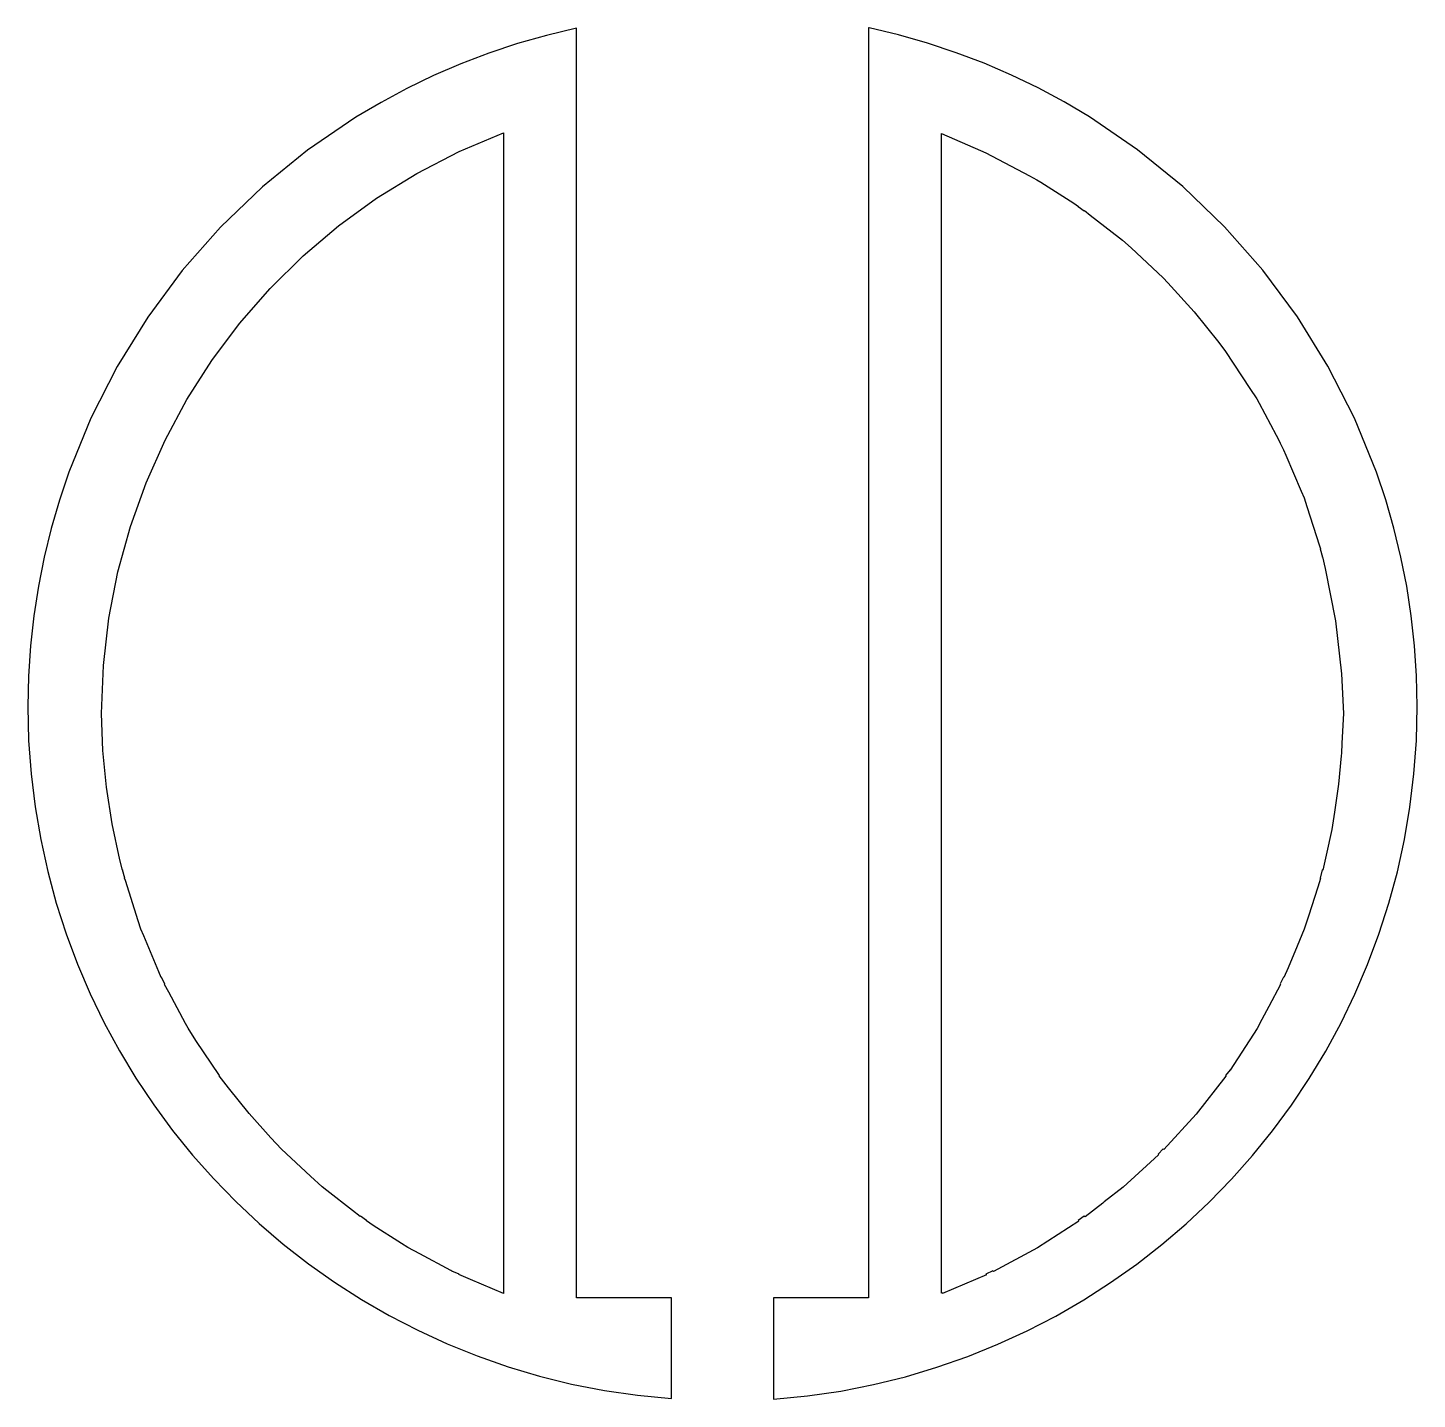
# Model space of a CAD drawing. Extents: x -0.01 to 9.51, y -0.01 to 9.38.
import ezdxf

# ---------------------------------------------------------------- set-up
doc = ezdxf.new("R2010")
doc.units = 0
doc.layers.add('Layer_1', color=7, linetype='CONTINUOUS')

msp = doc.modelspace()

# ---------------------------------------------------------------- linework, layer by layer
at = {"layer": 'Layer_1', "color": 7}
for points in [[(3.750028, 9.379203), (3.545692, 9.330531), (3.346263, 9.273756), (3.150857, 9.208878), (2.959585, 9.136007), (2.772668, 9.05542), (2.590271, 8.967335), (2.412614, 8.871975), (2.239698, 8.769504), (1.909355, 8.544223), (1.600398, 8.293144), (1.314373, 8.017922), (1.052546, 7.720321), (0.81635, 7.401994), (0.607109, 7.064706), (0.4262, 6.710054), (0.275056, 6.339858), (0.21106, 6.149302), (0.154947, 5.955605), (0.107046, 5.758822), (0.067359, 5.559171), (0.03616, 5.35693), (0.01356, 5.152209), (-0.00022, 4.945338), (-0.005016, 4.736427), (0.000827, 4.504421), (0.017584, 4.27517), (0.045145, 4.048897), (0.083178, 3.82593), (0.131465, 3.606491), (0.189728, 3.390911), (0.257748, 3.179355), (0.335249, 2.972153), (0.42201, 2.769581), (0.517812, 2.571915), (0.622322, 2.379376), (0.735376, 2.192238), (0.856644, 2.010778), (0.985959, 1.835326), (1.123046, 1.666048), (1.267575, 1.503274), (1.419434, 1.347225), (1.578295, 1.198232), (1.74388, 1.056514), (1.916024, 0.922348), (2.094453, 0.79601), (2.278889, 0.677719), (2.469059, 0.567862), (2.664795, 0.466548), (2.865823, 0.374165), (3.071813, 0.290986), (3.282652, 0.217179), (3.497957, 0.153072), (3.717616, 0.098943), (3.941244, 0.055011), (4.168676, 0.021608), (4.400021, -0.001103), (4.400021, 0.688688), (3.750028, 0.688688), (3.750028, 9.379203), (3.750028, 9.379203)], [(5.750002, 9.382345), (5.750002, 0.688688), (5.100009, 0.688688), (5.100009, -0.005016), (5.331465, 0.017694), (5.559061, 0.051153), (5.782799, 0.095084), (6.002569, 0.149269), (6.218039, 0.21343), (6.428934, 0.287348), (6.635033, 0.370637), (6.836172, 0.463131), (7.031963, 0.5645), (7.222243, 0.674467), (7.406735, 0.792868), (7.585163, 0.919317), (7.757363, 1.053593), (7.923003, 1.195476), (8.081918, 1.344634), (8.233778, 1.500794), (8.378362, 1.663733), (8.515394, 1.833121), (8.644709, 2.008794), (8.765977, 2.190364), (8.878976, 2.377667), (8.983431, 2.570372), (9.079177, 2.768203), (9.165828, 2.97094), (9.243274, 3.178307), (9.311184, 3.389974), (9.369392, 3.605775), (9.417513, 3.825324), (9.455381, 4.048456), (9.482777, 4.274895), (9.499424, 4.504255), (9.505046, 4.736427), (9.500361, 4.945448), (9.486691, 5.152485), (9.464256, 5.357261), (9.433167, 5.559668), (9.39359, 5.759428), (9.345745, 5.956322), (9.289741, 6.150184), (9.2258, 6.340795), (9.074768, 6.711266), (8.893914, 7.066194), (8.684727, 7.403758), (8.448532, 7.722305), (8.186649, 8.020127), (7.900569, 8.295569), (7.591557, 8.546868), (7.261049, 8.772315), (7.088077, 8.874897), (6.91031, 8.970312), (6.727858, 9.058451), (6.540831, 9.139094), (6.349504, 9.21202), (6.153988, 9.276953), (5.954448, 9.333783), (5.755018, 9.381243), (5.755018, 9.382345), (5.750002, 9.382345), (5.750002, 9.382345)], [(3.25002, 8.663285), (3.25002, 0.717462), (3.025841, 0.815192), (2.945749, 0.849037), (2.947073, 0.85036), (2.898124, 0.872133), (2.897739, 0.871747), (2.891234, 0.875219), (2.677749, 0.989266), (2.596169, 1.032812), (2.553064, 1.060538), (2.359808, 1.185002), (2.312293, 1.215595), (2.314222, 1.217524), (2.272991, 1.246959), (2.270897, 1.244865), (2.216933, 1.286867), (2.041646, 1.423403), (2.009951, 1.448098), (1.929419, 1.52174), (1.732249, 1.706232), (1.731588, 1.70557), (1.659654, 1.784008), (1.510165, 1.951467), (1.36977, 2.126588), (1.305498, 2.20883), (1.30638, 2.209712), (1.145921, 2.451475), (1.092784, 2.533716), (1.075201, 2.566458), (0.960437, 2.78033), (0.931333, 2.834625), (0.933207, 2.836499), (0.910167, 2.884179), (0.908513, 2.882525), (0.892418, 2.920779), (0.78912, 3.166015), (0.769497, 3.212703), (0.751086, 3.269809), (0.662671, 3.54448), (0.657434, 3.560795), (0.658261, 3.561622), (0.643819, 3.617846), (0.642607, 3.616634), (0.626015, 3.687355), (0.572161, 3.934519), (0.533135, 4.184275), (0.508992, 4.43585), (0.499897, 4.688692), (0.51274, 5.017823), (0.550444, 5.341441), (0.612235, 5.6585), (0.697342, 5.967787), (0.80494, 6.268255), (0.934255, 6.55869), (1.084571, 6.837936), (1.254952, 7.104944), (1.44479, 7.358558), (1.65315, 7.597676), (1.879368, 7.821028), (2.12262, 8.027624), (2.382077, 8.216305), (2.656968, 8.385858), (2.946576, 8.535238), (3.25002, 8.663285), (3.25002, 8.663285)], [(6.25001, 8.658104), (6.515309, 8.542018), (6.552351, 8.526363), (6.551745, 8.525757), (6.852047, 8.369267), (6.902263, 8.342478), (6.928941, 8.325335), (7.153893, 8.180751), (7.186083, 8.160081), (7.18476, 8.158758), (7.226047, 8.129323), (7.227535, 8.130811), (7.266175, 8.10077), (7.466597, 7.944886), (7.488756, 7.927633), (7.546302, 7.875102), (7.766899, 7.67016), (7.767174, 7.670436), (7.797987, 7.636867), (7.978676, 7.437878), (8.146466, 7.22781), (8.193595, 7.167562), (8.192933, 7.166901), (8.360117, 6.914334), (8.406529, 6.842621), (8.422239, 6.813407), (8.540364, 6.593527), (8.568035, 6.542043), (8.566216, 6.540224), (8.589367, 6.492599), (8.59091, 6.494143), (8.60629, 6.457597), (8.710414, 6.210763), (8.730203, 6.16391), (8.748944, 6.105812), (8.836201, 5.83544), (8.842375, 5.816313), (8.841383, 5.815321), (8.855825, 5.759152), (8.857148, 5.760475), (8.875668, 5.681872), (8.946389, 5.323361), (8.986077, 4.960111), (9.000133, 4.688692), (8.989715, 4.484522), (8.989715, 4.484302), (8.985691, 4.41766), (8.986297, 4.417053), (8.984533, 4.398257), (8.966343, 4.205166), (8.939389, 4.013067), (8.920813, 3.894777), (8.920207, 3.89417), (8.882228, 3.718443), (8.85825, 3.615807), (8.855604, 3.618452), (8.840776, 3.562615), (8.843422, 3.559969), (8.823799, 3.498894), (8.760465, 3.301614), (8.731581, 3.211656), (8.68346, 3.097058), (8.620676, 2.947679), (8.592785, 2.881257), (8.589422, 2.88462), (8.565996, 2.837325), (8.569965, 2.833357), (8.489928, 2.683867), (8.442083, 2.59457), (8.408734, 2.532283), (8.22562, 2.248407), (8.224187, 2.24984), (8.193319, 2.210043), (8.196185, 2.207176), (7.992897, 1.946562), (7.770427, 1.703586), (7.765797, 1.708216), (7.731345, 1.672001), (7.734984, 1.668363), (7.680193, 1.618202), (7.492173, 1.446003), (7.362968, 1.345186), (7.353377, 1.337689), (7.231448, 1.242549), (7.225716, 1.248282), (7.184154, 1.219233), (7.190052, 1.213335), (6.906342, 1.030387), (6.604937, 0.869101), (6.601023, 0.873015), (6.551745, 0.851572), (6.556981, 0.846336), (6.255026, 0.718674), (6.255026, 0.722367), (6.25001, 0.720163), (6.25001, 8.658104), (6.25001, 8.658104)]]:
    msp.add_lwpolyline(points, dxfattribs=at)

doc.saveas('drawing.dxf')
